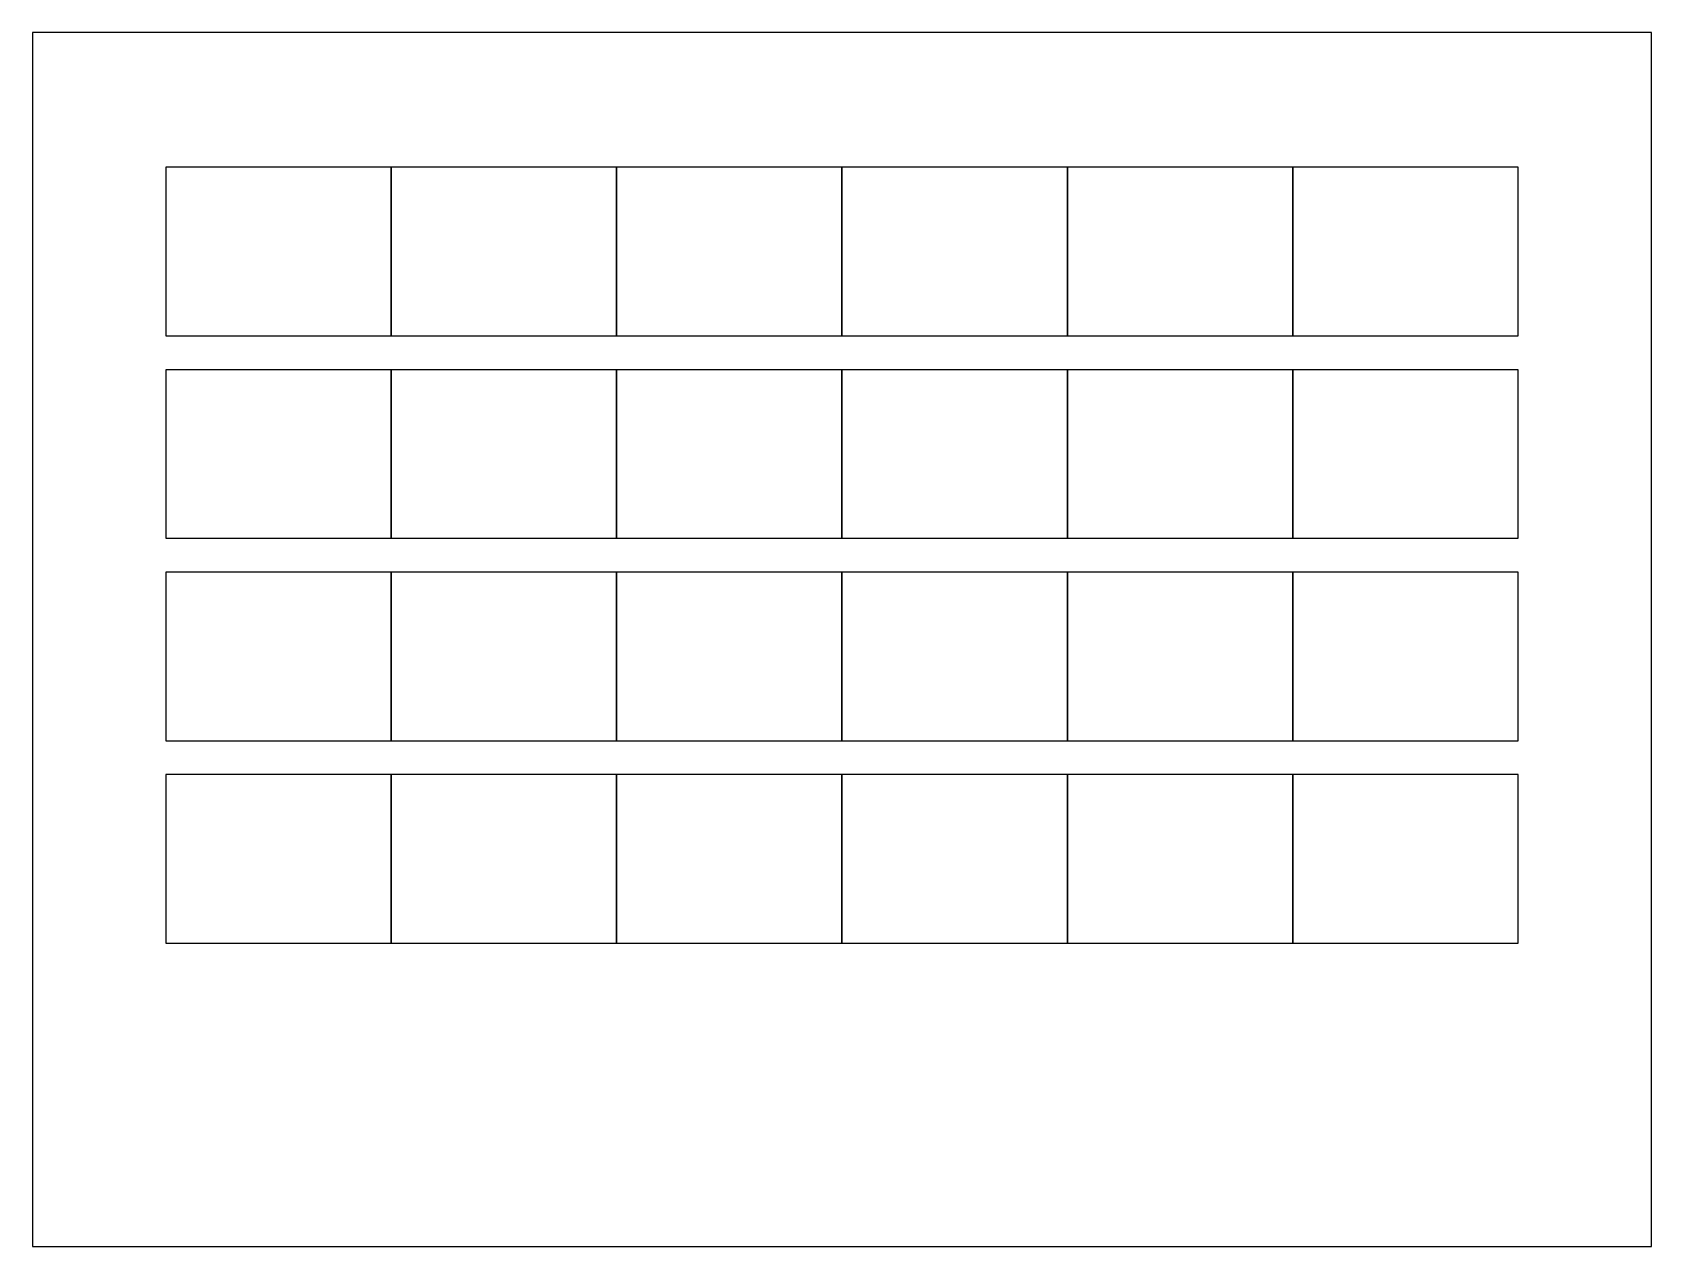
# Model space of a CAD drawing. Header units: millimetres. Extents: x 0 to 120, y 0 to 90.
import ezdxf

# ---------------------------------------------------------------- set-up
doc = ezdxf.new("R2010")
doc.units = ezdxf.units.MM
doc.layers.add('Default', color=18, linetype='Continuous', true_color=0x000000)

msp = doc.modelspace()

# ---------------------------------------------------------------- linework, layer by layer
at = {"layer": 'Default'}
for points in [[(0, 0), (120, 0), (120, 90), (0, 90)], [(9.9, 80), (9.9, 67.5), (26.6, 67.5), (26.6, 80)], [(26.6, 80), (26.6, 67.5), (43.3, 67.5), (43.3, 80)], [(43.3, 80), (43.3, 67.5), (60, 67.5), (60, 80)], [(60, 80), (60, 67.5), (76.7, 67.5), (76.7, 80)], [(76.7, 80), (76.7, 67.5), (93.4, 67.5), (93.4, 80)], [(93.4, 80), (93.4, 67.5), (110.1, 67.5), (110.1, 80)], [(9.9, 65), (9.9, 52.5), (26.6, 52.5), (26.6, 65)], [(26.6, 65), (26.6, 52.5), (43.3, 52.5), (43.3, 65)], [(43.3, 65), (43.3, 52.5), (60, 52.5), (60, 65)], [(60, 65), (60, 52.5), (76.7, 52.5), (76.7, 65)], [(76.7, 65), (76.7, 52.5), (93.4, 52.5), (93.4, 65)], [(93.4, 65), (93.4, 52.5), (110.1, 52.5), (110.1, 65)], [(9.9, 50), (9.9, 37.5), (26.6, 37.5), (26.6, 50)], [(26.6, 50), (26.6, 37.5), (43.3, 37.5), (43.3, 50)], [(43.3, 50), (43.3, 37.5), (60, 37.5), (60, 50)], [(60, 50), (60, 37.5), (76.7, 37.5), (76.7, 50)], [(76.7, 50), (76.7, 37.5), (93.4, 37.5), (93.4, 50)], [(93.4, 50), (93.4, 37.5), (110.1, 37.5), (110.1, 50)], [(9.9, 35), (9.9, 22.5), (26.6, 22.5), (26.6, 35)], [(26.6, 35), (26.6, 22.5), (43.3, 22.5), (43.3, 35)], [(43.3, 35), (43.3, 22.5), (60, 22.5), (60, 35)], [(60, 35), (60, 22.5), (76.7, 22.5), (76.7, 35)], [(76.7, 35), (76.7, 22.5), (93.4, 22.5), (93.4, 35)], [(93.4, 35), (93.4, 22.5), (110.1, 22.5), (110.1, 35)]]:
    msp.add_lwpolyline(points, close=True, dxfattribs=at)

doc.saveas('drawing.dxf')
